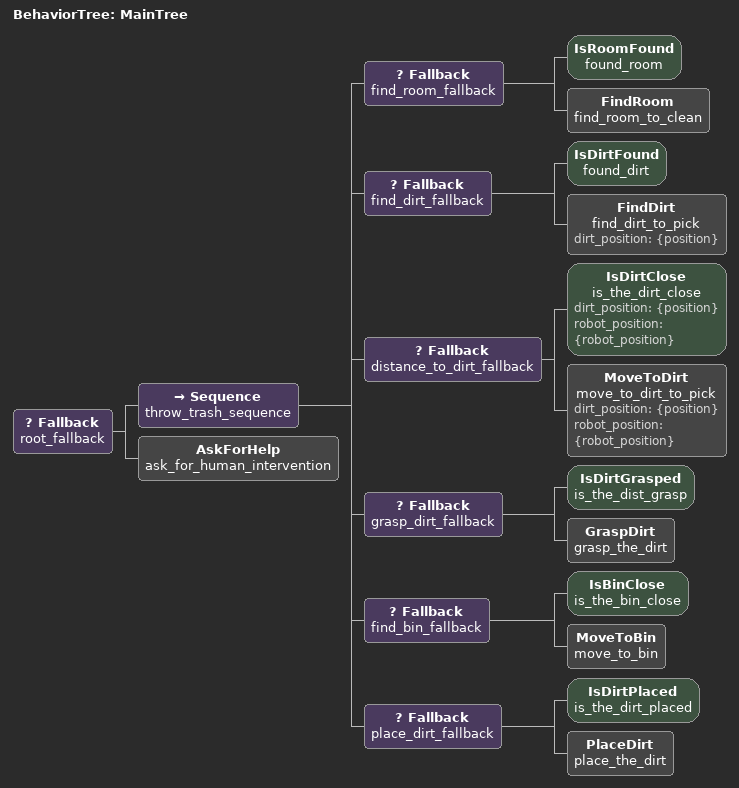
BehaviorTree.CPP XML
<root BTCPP_format="4">
    <BehaviorTree ID="MainTree">
        <Fallback name="root_fallback">
            <Sequence name="throw_trash_sequence">
                <Fallback name="find_room_fallback">
                    <IsRoomFound name="found_room"/>
                    <FindRoom name="find_room_to_clean"/>
                </Fallback>
                <Fallback name="find_dirt_fallback">
                    <IsDirtFound name="found_dirt"/>
                    <FindDirt name="find_dirt_to_pick" dirt_position="{position}"/>
                </Fallback>
                <Fallback name="distance_to_dirt_fallback">
                    <IsDirtClose name="is_the_dirt_close" dirt_position="{position}" robot_position="{robot_position}"/>
                    <MoveToDirt name="move_to_dirt_to_pick" dirt_position="{position}" robot_position="{robot_position}"/>
                </Fallback>
                <Fallback name="grasp_dirt_fallback">
                    <IsDirtGrasped name="is_the_dist_grasp"/>
                    <GraspDirt name="grasp_the_dirt"/>
                </Fallback>
                <Fallback name="find_bin_fallback">
                    <IsBinClose name="is_the_bin_close"/>
                    <MoveToBin name="move_to_bin"/>
                </Fallback>
                <Fallback name="place_dirt_fallback">
                    <IsDirtPlaced name="is_the_dirt_placed"/>
                    <PlaceDirt name="place_the_dirt"/>
                </Fallback>
            </Sequence>
            <AskForHelp name="ask_for_human_intervention"/>
        </Fallback>
    </BehaviorTree>
</root>
